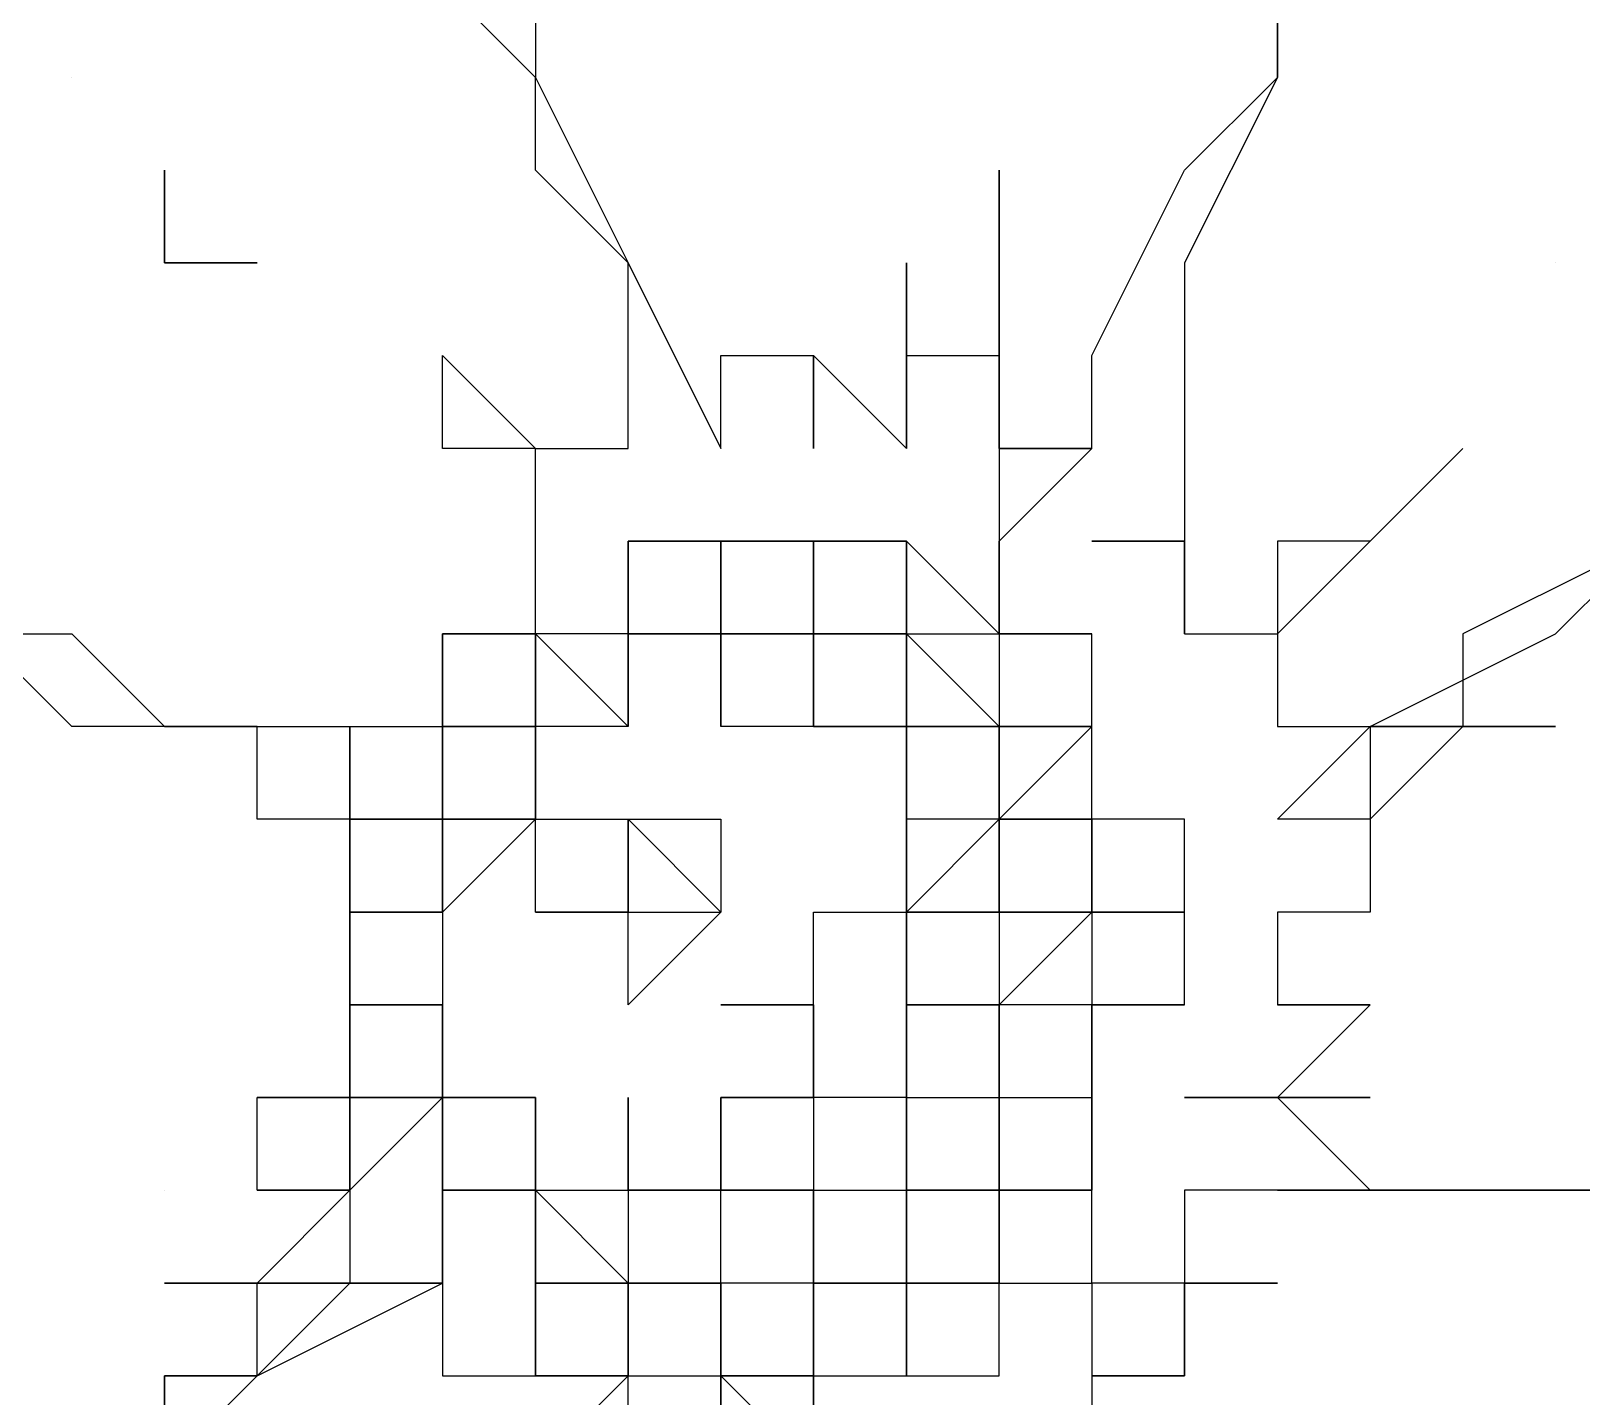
# Model space of a CAD drawing. Header units: millimetres. Extents: x 0 to 600, y 0 to 450.
# Drawn here: x 349.56 to 366.28, y 112.77 to 127.5 of the extents above; entities that cross this region are included whole.
import ezdxf

# ---------------------------------------------------------------- set-up
doc = ezdxf.new("R2010")
doc.units = ezdxf.units.MM
doc.layers.add('Engraving', color=1, linetype='Continuous')

msp = doc.modelspace()

# ---------------------------------------------------------------- linework, layer by layer
at = {"layer": 'Engraving'}
for p, q in [((363, 127), (363, 129)), ((363, 129), (363, 127)), ((355, 127), (354, 128)), ((355, 128), (355, 127)), ((350, 127), (350, 127)), ((350, 127), (350, 127)), ((350, 127), (350, 127)), ((350, 127), (350, 127)), ((350, 127), (350, 127)), ((350, 127), (350, 127)), ((355, 127), (356, 125)), ((355, 126), (355, 127)), ((355, 127), (355, 127)), ((355, 127), (355, 127)), ((355, 127), (355, 127)), ((355, 127), (355, 127)), ((355, 127), (355, 127)), ((355, 127), (355, 127)), ((355, 127), (355, 127)), ((362, 126), (363, 127)), ((363, 127), (362, 125)), ((351, 126), (351, 126)), ((351, 126), (351, 126)), ((351, 126), (351, 125)), ((351, 125), (351, 126)), ((351, 126), (351, 126)), ((356, 125), (355, 126)), ((360, 125), (360, 126)), ((360, 126), (360, 125)), ((361, 124), (362, 126)), ((352, 125), (351, 125)), ((351, 125), (351, 125)), ((351, 125), (352, 125)), ((351, 125), (351, 125)), ((352, 125), (352, 125)), ((352, 125), (352, 125)), ((352, 125), (352, 125)), ((352, 125), (352, 125)), ((356, 125), (357, 123)), ((356, 124), (356, 125)), ((359, 124), (359, 125)), ((359, 125), (359, 124)), ((360, 124), (360, 125)), ((360, 125), (360, 125)), ((360, 125), (360, 124)), ((362, 125), (362, 124)), ((366, 125), (366, 125)), ((366, 125), (366, 125)), ((366, 125), (366, 125)), ((366, 125), (366, 125)), ((366, 125), (366, 125)), ((366, 125), (366, 125)), ((366, 125), (366, 125)), ((354, 123), (354, 124)), ((354, 124), (354, 124)), ((354, 124), (355, 123)), ((356, 123), (356, 124)), ((356, 124), (356, 124)), ((356, 124), (356, 124)), ((356, 124), (356, 124)), ((357, 123), (357, 124)), ((357, 124), (357, 124)), ((357, 124), (357, 124)), ((357, 124), (357, 124)), ((357, 124), (357, 124)), ((357, 124), (357, 124)), ((357, 124), (357, 124)), ((357, 124), (358, 124)), ((358, 124), (358, 124)), ((358, 124), (358, 124)), ((358, 124), (358, 124)), ((358, 124), (358, 124)), ((358, 124), (358, 124)), ((358, 124), (358, 124)), ((358, 124), (358, 124)), ((358, 124), (358, 124)), ((358, 124), (358, 124)), ((358, 124), (358, 124)), ((358, 124), (358, 124)), ((358, 124), (358, 124)), ((358, 124), (358, 124)), ((358, 124), (358, 124)), ((358, 124), (358, 124)), ((358, 124), (358, 123)), ((358, 123), (358, 124)), ((358, 124), (358, 124)), ((358, 124), (358, 124)), ((358, 124), (359, 123)), ((359, 123), (359, 124)), ((359, 124), (359, 124)), ((359, 124), (359, 124)), ((359, 124), (359, 124)), ((359, 124), (359, 123)), ((359, 123), (359, 124)), ((359, 124), (359, 124)), ((359, 124), (359, 124)), ((359, 124), (360, 124)), ((360, 124), (360, 124)), ((360, 124), (360, 124)), ((360, 124), (360, 124)), ((360, 124), (360, 124)), ((360, 124), (360, 124)), ((360, 124), (360, 124)), ((360, 124), (360, 124)), ((360, 124), (360, 124)), ((360, 124), (360, 124)), ((360, 124), (360, 124)), ((360, 124), (360, 124)), ((360, 124), (360, 124)), ((360, 124), (360, 123)), ((360, 123), (360, 124)), ((360, 124), (360, 123)), ((360, 124), (360, 124)), ((360, 124), (360, 124)), ((360, 124), (360, 124)), ((360, 124), (360, 124)), ((360, 124), (360, 124)), ((360, 124), (360, 124)), ((360, 124), (360, 124)), ((361, 123), (361, 124)), ((362, 124), (362, 124)), ((362, 124), (362, 124)), ((362, 124), (362, 124)), ((362, 124), (362, 124)), ((362, 124), (362, 123)), ((355, 123), (354, 123)), ((355, 122), (355, 123)), ((355, 123), (355, 123)), ((355, 123), (355, 123)), ((355, 123), (355, 123)), ((355, 123), (355, 123)), ((355, 123), (355, 123)), ((355, 123), (356, 123)), ((355, 123), (355, 123)), ((355, 123), (355, 123)), ((355, 123), (355, 123)), ((356, 123), (356, 123)), ((356, 123), (356, 123)), ((356, 123), (356, 123)), ((356, 123), (356, 123)), ((356, 123), (356, 123)), ((356, 123), (356, 123)), ((357, 123), (357, 123)), ((357, 123), (357, 123)), ((358, 123), (358, 123)), ((359, 123), (359, 123)), ((359, 123), (359, 123)), ((359, 123), (359, 123)), ((360, 123), (360, 123)), ((360, 123), (360, 123)), ((360, 123), (360, 122)), ((360, 122), (361, 123)), ((360, 123), (360, 123)), ((360, 123), (360, 123)), ((360, 123), (360, 123)), ((360, 123), (360, 123)), ((360, 123), (360, 123)), ((360, 123), (360, 123)), ((360, 123), (361, 123)), ((361, 123), (360, 123)), ((360, 123), (360, 123)), ((360, 123), (360, 123)), ((361, 123), (361, 123)), ((361, 123), (361, 123)), ((362, 123), (362, 123)), ((362, 123), (362, 123)), ((362, 123), (362, 123)), ((362, 123), (362, 123)), ((362, 123), (362, 123)), ((362, 123), (362, 122)), ((364, 122), (365, 123)), ((365, 123), (364, 122)), ((355, 121), (355, 122)), ((355, 122), (355, 122)), ((355, 122), (355, 122)), ((355, 122), (355, 122)), ((355, 122), (355, 122)), ((355, 122), (355, 122)), ((355, 122), (355, 122)), ((355, 122), (355, 122)), ((355, 122), (355, 122)), ((355, 122), (355, 122)), ((355, 122), (355, 122)), ((357, 122), (356, 122)), ((356, 122), (356, 122)), ((356, 122), (356, 122)), ((356, 122), (357, 122)), ((356, 122), (356, 122)), ((356, 122), (356, 122)), ((356, 122), (356, 122)), ((356, 122), (356, 122)), ((356, 122), (356, 122)), ((356, 122), (356, 122)), ((356, 122), (356, 122)), ((356, 122), (356, 122)), ((356, 122), (356, 121)), ((356, 121), (356, 122)), ((356, 122), (356, 122)), ((356, 122), (356, 122)), ((356, 122), (356, 121)), ((356, 121), (356, 122)), ((356, 122), (356, 122)), ((357, 121), (357, 122)), ((357, 122), (357, 122)), ((357, 122), (357, 122)), ((357, 122), (358, 122)), ((358, 122), (357, 122)), ((357, 122), (357, 122)), ((357, 122), (357, 122)), ((357, 122), (357, 122)), ((357, 122), (357, 122)), ((357, 122), (357, 122)), ((357, 122), (357, 122)), ((357, 122), (357, 122)), ((357, 122), (357, 122)), ((357, 122), (357, 122)), ((357, 122), (357, 122)), ((357, 122), (357, 122)), ((357, 122), (357, 122)), ((357, 122), (357, 122)), ((357, 122), (357, 122)), ((357, 122), (357, 122)), ((357, 122), (357, 121)), ((357, 121), (357, 122)), ((357, 122), (357, 121)), ((358, 121), (358, 122)), ((358, 122), (358, 122)), ((358, 122), (358, 122)), ((358, 122), (358, 122)), ((358, 122), (358, 122)), ((358, 122), (358, 122)), ((358, 122), (358, 122)), ((358, 122), (358, 122)), ((358, 122), (358, 122)), ((358, 122), (358, 122)), ((358, 122), (358, 122)), ((358, 122), (358, 122)), ((358, 122), (358, 121)), ((359, 122), (358, 122)), ((358, 122), (358, 122)), ((358, 122), (358, 122)), ((358, 122), (358, 122)), ((358, 122), (358, 122)), ((358, 122), (358, 121)), ((359, 122), (358, 122)), ((358, 122), (358, 122)), ((358, 122), (359, 122)), ((358, 122), (358, 122)), ((358, 122), (358, 122)), ((360, 121), (359, 122)), ((359, 122), (359, 122)), ((359, 122), (359, 122)), ((359, 122), (359, 122)), ((359, 122), (359, 122)), ((359, 122), (359, 122)), ((359, 122), (359, 122)), ((359, 122), (359, 122)), ((359, 122), (359, 121)), ((359, 122), (359, 122)), ((359, 121), (359, 122)), ((359, 122), (359, 122)), ((359, 122), (359, 122)), ((359, 122), (359, 122)), ((359, 122), (359, 122)), ((359, 122), (359, 122)), ((360, 122), (360, 122)), ((360, 122), (360, 122)), ((360, 122), (360, 122)), ((360, 122), (360, 122)), ((360, 122), (360, 122)), ((360, 121), (360, 122)), ((360, 122), (360, 122)), ((360, 122), (360, 121)), ((360, 121), (360, 122)), ((360, 122), (360, 122)), ((360, 122), (360, 122)), ((360, 122), (360, 122)), ((360, 122), (360, 121)), ((362, 122), (361, 122)), ((361, 122), (362, 122)), ((362, 122), (362, 122)), ((362, 122), (362, 122)), ((362, 122), (362, 122)), ((362, 122), (362, 122)), ((362, 122), (362, 122)), ((362, 122), (362, 122)), ((362, 122), (362, 122)), ((362, 122), (362, 121)), ((362, 121), (362, 122)), ((362, 122), (362, 122)), ((362, 122), (362, 122)), ((362, 122), (362, 122)), ((362, 122), (362, 121)), ((363, 121), (364, 122)), ((364, 122), (363, 122)), ((363, 122), (363, 121)), ((367, 122), (365, 121)), ((366, 121), (367, 122)), ((350, 120), (349, 121)), ((349, 121), (350, 121)), ((350, 121), (351, 120)), ((355, 121), (354, 121)), ((354, 121), (354, 121)), ((354, 121), (354, 120)), ((354, 120), (354, 121)), ((354, 121), (354, 121)), ((354, 121), (354, 121)), ((354, 121), (354, 121)), ((354, 121), (354, 121)), ((354, 121), (354, 121)), ((354, 121), (354, 121)), ((354, 121), (354, 121)), ((354, 121), (354, 121)), ((354, 121), (355, 121)), ((356, 121), (355, 121)), ((355, 121), (355, 121)), ((355, 121), (355, 121)), ((355, 121), (355, 121)), ((355, 121), (355, 121)), ((355, 121), (355, 121)), ((355, 121), (355, 121)), ((355, 121), (355, 121)), ((355, 121), (355, 121)), ((355, 121), (355, 121)), ((355, 121), (356, 120)), ((355, 120), (355, 121)), ((355, 121), (355, 121)), ((355, 121), (355, 120)), ((355, 121), (355, 121)), ((355, 121), (355, 121)), ((355, 120), (355, 121)), ((355, 121), (355, 121)), ((355, 121), (355, 121)), ((355, 121), (355, 121)), ((355, 121), (355, 121)), ((355, 121), (355, 121)), ((355, 121), (355, 121)), ((355, 121), (355, 121)), ((355, 121), (355, 121)), ((355, 121), (355, 121)), ((355, 121), (355, 121)), ((355, 121), (355, 121)), ((357, 121), (356, 121)), ((356, 121), (356, 121)), ((356, 121), (356, 121)), ((356, 121), (356, 120)), ((357, 121), (356, 121)), ((356, 121), (356, 121)), ((356, 121), (357, 121)), ((356, 121), (356, 121)), ((356, 121), (356, 121)), ((356, 121), (356, 121)), ((356, 121), (356, 121)), ((356, 121), (356, 121)), ((356, 121), (356, 121)), ((356, 121), (356, 121)), ((356, 121), (356, 121)), ((356, 121), (356, 121)), ((356, 121), (356, 121)), ((356, 121), (356, 121)), ((356, 121), (356, 121)), ((356, 121), (356, 121)), ((356, 121), (356, 121)), ((356, 121), (356, 121)), ((356, 120), (356, 121)), ((356, 121), (356, 121)), ((356, 121), (356, 121)), ((356, 121), (356, 121)), ((356, 121), (356, 121)), ((356, 121), (356, 121)), ((356, 121), (356, 121)), ((356, 121), (356, 121)), ((356, 121), (356, 121)), ((357, 120), (357, 121)), ((357, 121), (357, 121)), ((357, 121), (357, 121)), ((357, 121), (357, 121)), ((357, 121), (357, 121)), ((357, 121), (357, 120)), ((357, 120), (357, 121)), ((358, 121), (357, 121)), ((357, 121), (357, 121)), ((357, 121), (358, 121)), ((358, 121), (357, 121)), ((357, 121), (357, 121)), ((357, 121), (357, 121)), ((357, 121), (357, 121)), ((357, 121), (357, 121)), ((357, 121), (357, 121)), ((357, 121), (357, 121)), ((357, 121), (358, 121)), ((357, 121), (357, 121)), ((357, 121), (357, 121)), ((357, 121), (357, 121)), ((357, 121), (357, 121)), ((357, 121), (357, 121)), ((357, 121), (357, 121)), ((357, 121), (357, 121)), ((357, 121), (357, 121)), ((357, 121), (357, 121)), ((357, 121), (357, 121)), ((359, 121), (358, 121)), ((358, 121), (358, 121)), ((358, 121), (358, 121)), ((358, 121), (358, 121)), ((358, 121), (358, 121)), ((358, 121), (358, 121)), ((358, 121), (358, 121)), ((358, 121), (358, 121)), ((358, 121), (358, 121)), ((358, 121), (358, 121)), ((358, 121), (358, 120)), ((358, 121), (358, 121)), ((358, 121), (358, 121)), ((358, 121), (358, 120)), ((358, 120), (358, 121)), ((358, 121), (358, 121)), ((358, 121), (358, 121)), ((358, 121), (358, 121)), ((358, 121), (358, 121)), ((358, 121), (358, 121)), ((358, 121), (358, 121)), ((358, 121), (358, 121)), ((358, 121), (358, 121)), ((358, 121), (358, 121)), ((358, 121), (358, 121)), ((358, 121), (358, 121)), ((358, 121), (358, 121)), ((358, 121), (358, 121)), ((358, 121), (358, 121)), ((358, 121), (358, 121)), ((358, 121), (358, 121)), ((358, 121), (358, 121)), ((358, 121), (359, 121)), ((358, 121), (358, 121)), ((358, 121), (358, 121)), ((358, 121), (358, 121)), ((359, 121), (359, 121)), ((359, 121), (359, 121)), ((359, 121), (359, 121)), ((359, 121), (359, 121)), ((359, 121), (359, 121)), ((359, 121), (359, 121)), ((359, 121), (359, 121)), ((359, 121), (359, 120)), ((360, 120), (359, 121)), ((359, 121), (359, 121)), ((359, 121), (359, 121)), ((359, 121), (359, 121)), ((359, 121), (359, 121)), ((359, 121), (359, 121)), ((359, 121), (359, 121)), ((359, 121), (359, 121)), ((359, 121), (359, 121)), ((359, 121), (359, 121)), ((359, 121), (359, 121)), ((359, 121), (359, 121)), ((359, 121), (359, 121)), ((359, 121), (360, 121)), ((359, 120), (359, 121)), ((359, 121), (359, 121)), ((359, 121), (359, 121)), ((361, 121), (360, 121)), ((360, 121), (360, 121)), ((360, 121), (360, 121)), ((360, 121), (360, 121)), ((360, 121), (360, 121)), ((360, 121), (360, 121)), ((360, 121), (360, 121)), ((360, 121), (360, 120)), ((361, 121), (360, 121)), ((360, 121), (360, 121)), ((360, 121), (360, 121)), ((360, 121), (360, 121)), ((360, 121), (360, 121)), ((360, 121), (360, 121)), ((360, 121), (360, 121)), ((360, 121), (360, 121)), ((360, 121), (360, 121)), ((360, 121), (360, 121)), ((360, 121), (360, 121)), ((360, 121), (360, 121)), ((360, 121), (360, 121)), ((360, 121), (360, 121)), ((360, 121), (361, 121)), ((360, 121), (360, 121)), ((360, 121), (360, 121)), ((361, 121), (361, 121)), ((361, 121), (361, 121)), ((361, 121), (361, 121)), ((361, 120), (361, 121)), ((361, 121), (361, 121)), ((361, 121), (361, 121)), ((361, 121), (361, 121)), ((361, 121), (361, 121)), ((361, 121), (361, 121)), ((361, 121), (361, 121)), ((361, 121), (361, 121)), ((361, 121), (361, 121)), ((362, 121), (362, 121)), ((362, 121), (362, 121)), ((362, 121), (362, 121)), ((362, 121), (362, 121)), ((362, 121), (363, 121)), ((363, 121), (363, 121)), ((363, 121), (363, 121)), ((363, 121), (363, 121)), ((363, 121), (363, 120)), ((364, 120), (366, 121)), ((365, 121), (365, 120)), ((352, 120), (350, 120)), ((351, 120), (352, 120)), ((352, 119), (352, 120)), ((352, 120), (353, 120)), ((353, 120), (353, 119)), ((353, 119), (353, 120)), ((353, 120), (353, 120)), ((353, 120), (353, 120)), ((353, 120), (354, 120)), ((355, 120), (354, 120)), ((354, 120), (354, 120)), ((354, 120), (354, 119)), ((354, 119), (354, 120)), ((354, 120), (354, 120)), ((354, 120), (354, 120)), ((354, 120), (354, 120)), ((354, 120), (354, 119)), ((355, 120), (354, 120)), ((354, 120), (354, 120)), ((354, 120), (354, 120)), ((354, 120), (354, 120)), ((354, 120), (354, 120)), ((354, 120), (354, 120)), ((354, 120), (354, 120)), ((354, 120), (355, 120)), ((354, 120), (354, 120)), ((354, 120), (354, 120)), ((354, 120), (354, 120)), ((354, 120), (354, 120)), ((354, 120), (354, 120)), ((354, 120), (354, 120)), ((354, 120), (354, 120)), ((354, 120), (355, 120)), ((356, 120), (355, 120)), ((355, 120), (355, 120)), ((355, 120), (355, 120)), ((355, 120), (355, 119)), ((355, 119), (355, 120)), ((355, 120), (355, 120)), ((355, 120), (355, 120)), ((355, 120), (355, 120)), ((355, 120), (355, 120)), ((355, 120), (355, 120)), ((355, 120), (355, 120)), ((355, 120), (355, 120)), ((355, 120), (355, 120)), ((355, 120), (355, 120)), ((355, 120), (355, 120)), ((355, 120), (355, 120)), ((355, 120), (355, 120)), ((355, 120), (355, 120)), ((355, 120), (355, 120)), ((355, 120), (355, 120)), ((356, 120), (356, 120)), ((356, 120), (356, 120)), ((356, 120), (356, 120)), ((356, 120), (356, 120)), ((356, 120), (356, 120)), ((356, 120), (356, 120)), ((356, 120), (356, 120)), ((356, 120), (356, 120)), ((358, 120), (357, 120)), ((357, 120), (357, 120)), ((359, 120), (358, 120)), ((358, 120), (358, 120)), ((358, 120), (358, 120)), ((358, 120), (358, 120)), ((358, 120), (358, 120)), ((358, 120), (358, 120)), ((358, 120), (358, 120)), ((358, 120), (358, 120)), ((358, 120), (358, 120)), ((358, 120), (359, 120)), ((358, 120), (358, 120)), ((358, 120), (358, 120)), ((358, 120), (358, 120)), ((358, 120), (358, 120)), ((360, 120), (359, 120)), ((359, 120), (359, 120)), ((359, 120), (359, 120)), ((359, 120), (359, 120)), ((359, 120), (359, 120)), ((359, 120), (359, 120)), ((359, 120), (360, 120)), ((359, 119), (359, 120)), ((359, 120), (359, 120)), ((359, 120), (359, 120)), ((359, 120), (359, 119)), ((359, 119), (359, 120)), ((359, 120), (359, 120)), ((359, 120), (359, 120)), ((359, 120), (359, 120)), ((359, 120), (359, 120)), ((359, 120), (359, 120)), ((359, 120), (359, 120)), ((359, 120), (359, 120)), ((359, 120), (359, 120)), ((359, 120), (359, 120)), ((359, 120), (359, 120)), ((359, 120), (359, 120)), ((359, 120), (359, 120)), ((359, 120), (359, 120)), ((359, 120), (359, 120)), ((359, 120), (359, 120)), ((359, 120), (359, 120)), ((359, 120), (360, 120)), ((359, 120), (359, 120)), ((359, 120), (359, 120)), ((360, 119), (360, 120)), ((360, 120), (360, 120)), ((360, 120), (360, 120)), ((360, 120), (360, 120)), ((360, 120), (360, 120)), ((360, 120), (360, 120)), ((360, 120), (360, 120)), ((360, 120), (360, 119)), ((361, 120), (360, 120)), ((360, 120), (360, 120)), ((360, 120), (360, 120)), ((360, 120), (360, 120)), ((360, 120), (360, 120)), ((360, 120), (360, 120)), ((360, 120), (360, 120)), ((360, 120), (361, 120)), ((361, 120), (360, 119)), ((360, 120), (360, 120)), ((360, 120), (360, 120)), ((360, 120), (360, 120)), ((360, 120), (360, 120)), ((360, 120), (360, 120)), ((360, 120), (360, 120)), ((360, 120), (361, 120)), ((360, 120), (360, 120)), ((361, 120), (361, 120)), ((361, 120), (361, 120)), ((361, 120), (361, 120)), ((361, 120), (361, 120)), ((361, 120), (361, 120)), ((361, 120), (361, 120)), ((361, 120), (361, 120)), ((361, 120), (361, 120)), ((361, 120), (361, 120)), ((361, 120), (361, 120)), ((361, 120), (361, 120)), ((361, 120), (361, 120)), ((361, 120), (361, 120)), ((361, 120), (361, 120)), ((361, 120), (361, 120)), ((361, 120), (361, 120)), ((361, 120), (361, 120)), ((361, 120), (361, 120)), ((361, 119), (361, 120)), ((361, 120), (361, 120)), ((361, 120), (361, 120)), ((361, 120), (361, 120)), ((361, 120), (361, 120)), ((363, 120), (363, 120)), ((363, 120), (363, 120)), ((363, 120), (363, 120)), ((363, 120), (363, 120)), ((363, 120), (363, 120)), ((363, 120), (363, 120)), ((363, 120), (364, 120)), ((363, 119), (364, 120)), ((363, 120), (363, 120)), ((363, 120), (363, 120)), ((363, 120), (363, 120)), ((363, 120), (363, 120)), ((363, 120), (363, 120)), ((363, 120), (363, 120)), ((363, 120), (363, 120)), ((365, 120), (364, 120)), ((364, 120), (364, 120)), ((364, 120), (364, 119)), ((364, 120), (365, 120)), ((365, 120), (364, 119)), ((365, 120), (365, 120)), ((365, 120), (365, 120)), ((365, 120), (365, 120)), ((365, 120), (365, 120)), ((365, 120), (365, 120)), ((365, 120), (365, 120)), ((365, 120), (366, 120)), ((366, 120), (365, 120)), ((365, 120), (365, 120)), ((366, 120), (366, 120)), ((353, 119), (352, 119)), ((353, 118), (353, 119)), ((353, 119), (353, 119)), ((353, 119), (353, 119)), ((353, 119), (353, 119)), ((353, 119), (353, 119)), ((354, 119), (353, 119)), ((353, 119), (353, 119)), ((353, 119), (353, 119)), ((353, 119), (354, 119)), ((353, 119), (353, 119)), ((353, 119), (353, 119)), ((353, 119), (353, 118)), ((353, 118), (353, 119)), ((353, 119), (353, 119)), ((353, 119), (353, 119)), ((353, 119), (353, 119)), ((353, 119), (353, 119)), ((353, 119), (353, 119)), ((353, 119), (353, 119)), ((355, 119), (354, 118)), ((354, 119), (354, 119)), ((354, 119), (354, 119)), ((354, 119), (355, 119)), ((355, 119), (354, 119)), ((354, 119), (354, 119)), ((354, 119), (355, 119)), ((354, 119), (354, 119)), ((354, 119), (354, 119)), ((354, 119), (354, 119)), ((354, 119), (354, 119)), ((354, 119), (354, 119)), ((354, 119), (354, 119)), ((354, 119), (354, 119)), ((354, 119), (354, 119)), ((354, 119), (354, 119)), ((354, 119), (354, 119)), ((354, 119), (354, 119)), ((354, 119), (354, 119)), ((354, 119), (354, 119)), ((354, 119), (354, 119)), ((354, 119), (354, 118)), ((354, 118), (354, 119)), ((354, 119), (354, 119)), ((355, 119), (355, 119)), ((355, 119), (355, 119)), ((355, 119), (355, 119)), ((355, 119), (355, 119)), ((355, 119), (355, 119)), ((355, 118), (355, 119)), ((355, 119), (356, 119)), ((355, 119), (355, 119)), ((355, 119), (355, 119)), ((355, 119), (355, 119)), ((356, 119), (356, 118)), ((356, 118), (356, 119)), ((356, 119), (356, 119)), ((356, 119), (356, 119)), ((356, 119), (356, 119)), ((356, 119), (356, 119)), ((356, 119), (356, 119)), ((356, 119), (356, 119)), ((356, 119), (356, 119)), ((356, 119), (356, 119)), ((356, 119), (356, 119)), ((356, 119), (356, 119)), ((356, 119), (356, 119)), ((356, 119), (356, 119)), ((356, 119), (356, 119)), ((356, 119), (357, 119)), ((356, 119), (356, 119)), ((356, 119), (356, 119)), ((356, 119), (356, 118)), ((357, 118), (356, 119)), ((356, 119), (356, 119)), ((357, 119), (357, 119)), ((357, 119), (357, 119)), ((357, 119), (357, 119)), ((357, 119), (357, 119)), ((357, 119), (357, 119)), ((357, 119), (357, 119)), ((357, 119), (357, 119)), ((357, 119), (357, 118)), ((359, 118), (360, 119)), ((360, 119), (359, 119)), ((359, 119), (359, 119)), ((359, 119), (359, 119)), ((359, 119), (359, 119)), ((359, 119), (359, 119)), ((359, 119), (359, 119)), ((359, 119), (359, 119)), ((359, 119), (359, 119)), ((359, 119), (359, 119)), ((359, 119), (359, 119)), ((359, 119), (359, 119)), ((359, 119), (359, 119)), ((359, 119), (359, 119)), ((359, 119), (359, 119)), ((359, 119), (359, 119)), ((359, 119), (359, 119)), ((359, 119), (359, 119)), ((359, 119), (359, 119)), ((359, 119), (359, 119)), ((359, 119), (359, 118)), ((359, 118), (359, 119)), ((359, 119), (359, 119)), ((361, 119), (360, 119)), ((360, 119), (360, 119)), ((360, 119), (360, 119)), ((360, 119), (360, 118)), ((360, 118), (360, 119)), ((360, 119), (360, 119)), ((360, 119), (360, 119)), ((360, 119), (360, 119)), ((360, 119), (360, 119)), ((360, 119), (360, 119)), ((360, 119), (360, 119)), ((360, 119), (360, 119)), ((360, 119), (360, 119)), ((360, 119), (360, 119)), ((360, 119), (360, 119)), ((360, 119), (360, 119)), ((360, 119), (360, 118)), ((360, 119), (360, 119)), ((360, 119), (360, 119)), ((360, 119), (361, 119)), ((360, 119), (360, 119)), ((362, 119), (361, 119)), ((361, 118), (361, 119)), ((361, 119), (361, 119)), ((361, 119), (361, 119)), ((361, 119), (361, 118)), ((361, 118), (361, 119)), ((361, 119), (361, 119)), ((361, 119), (361, 119)), ((361, 119), (361, 119)), ((361, 119), (361, 119)), ((361, 119), (361, 119)), ((361, 119), (361, 119)), ((361, 119), (361, 118)), ((361, 119), (361, 119)), ((361, 119), (361, 119)), ((361, 119), (361, 119)), ((361, 119), (361, 119)), ((361, 119), (361, 119)), ((362, 119), (362, 119)), ((362, 119), (362, 119)), ((362, 119), (362, 119)), ((362, 119), (362, 119)), ((362, 119), (362, 119)), ((362, 119), (362, 119)), ((362, 119), (362, 119)), ((362, 119), (362, 119)), ((362, 119), (362, 119)), ((362, 118), (362, 119)), ((362, 119), (362, 119)), ((364, 119), (363, 119)), ((363, 119), (363, 119)), ((364, 119), (364, 119)), ((364, 119), (364, 119)), ((364, 119), (364, 119)), ((364, 119), (364, 119)), ((364, 119), (364, 119)), ((364, 119), (364, 119)), ((364, 119), (364, 119)), ((364, 119), (364, 119)), ((364, 119), (364, 119)), ((364, 119), (364, 119)), ((364, 119), (364, 119)), ((364, 119), (364, 118)), ((353, 117), (353, 118)), ((353, 118), (353, 118)), ((353, 118), (353, 118)), ((353, 118), (354, 118)), ((354, 118), (353, 118)), ((353, 118), (353, 118)), ((353, 118), (353, 118)), ((353, 118), (353, 118)), ((353, 118), (353, 118)), ((353, 118), (353, 118)), ((353, 118), (353, 117)), ((353, 117), (353, 118)), ((353, 118), (353, 118)), ((353, 118), (353, 118)), ((353, 118), (353, 118)), ((353, 118), (353, 118)), ((353, 118), (353, 118)), ((353, 118), (353, 118)), ((353, 118), (353, 118)), ((353, 118), (353, 118)), ((353, 118), (353, 118)), ((353, 118), (353, 118)), ((353, 118), (353, 118)), ((353, 118), (353, 118)), ((354, 118), (353, 118)), ((353, 118), (353, 118)), ((353, 118), (353, 118)), ((353, 118), (354, 118)), ((353, 118), (353, 118)), ((354, 118), (354, 118)), ((354, 118), (354, 118)), ((354, 118), (354, 118)), ((354, 118), (354, 118)), ((354, 118), (354, 118)), ((354, 118), (354, 118)), ((354, 118), (354, 118)), ((354, 118), (354, 118)), ((354, 118), (354, 118)), ((354, 118), (354, 117)), ((354, 118), (354, 118)), ((354, 118), (354, 118)), ((354, 118), (354, 118)), ((354, 118), (354, 118)), ((354, 118), (354, 118)), ((354, 118), (354, 118)), ((354, 118), (354, 118)), ((354, 118), (354, 118)), ((354, 118), (354, 118)), ((354, 118), (354, 118)), ((354, 118), (354, 118)), ((354, 118), (354, 118)), ((354, 118), (354, 118)), ((354, 118), (354, 118)), ((354, 118), (354, 118)), ((356, 118), (355, 118)), ((355, 118), (355, 118)), ((355, 118), (355, 118)), ((355, 118), (356, 118)), ((356, 118), (355, 118)), ((355, 118), (355, 118)), ((357, 118), (356, 117)), ((356, 117), (356, 118)), ((356, 118), (356, 118)), ((356, 118), (356, 118)), ((356, 118), (356, 118)), ((356, 118), (356, 118)), ((356, 118), (356, 118)), ((356, 118), (356, 118)), ((356, 118), (356, 118)), ((356, 118), (356, 118)), ((356, 118), (356, 118)), ((356, 118), (356, 118)), ((356, 118), (356, 118)), ((356, 118), (356, 118)), ((356, 118), (356, 118)), ((356, 118), (356, 118)), ((356, 118), (356, 118)), ((356, 118), (357, 118)), ((357, 118), (357, 118)), ((357, 118), (357, 118)), ((357, 118), (357, 118)), ((357, 118), (357, 118)), ((357, 118), (357, 118)), ((357, 118), (357, 118)), ((357, 118), (357, 118)), ((357, 118), (357, 118)), ((357, 118), (357, 118)), ((357, 118), (357, 118)), ((358, 117), (358, 118)), ((358, 118), (358, 118)), ((358, 118), (358, 118)), ((358, 118), (358, 118)), ((358, 118), (358, 118)), ((358, 118), (359, 118)), ((359, 117), (359, 118)), ((359, 118), (359, 118)), ((359, 118), (359, 117)), ((359, 118), (359, 118)), ((359, 118), (359, 118)), ((359, 118), (359, 118)), ((359, 118), (359, 118)), ((359, 118), (359, 118)), ((359, 118), (359, 118)), ((359, 118), (359, 118)), ((359, 118), (359, 118)), ((359, 118), (359, 117)), ((359, 117), (359, 118)), ((359, 118), (359, 118)), ((359, 118), (359, 118)), ((359, 118), (360, 118)), ((360, 118), (359, 118)), ((359, 118), (359, 118)), ((359, 118), (359, 118)), ((359, 118), (359, 118)), ((359, 118), (359, 118)), ((359, 118), (359, 118)), ((359, 118), (359, 118)), ((359, 118), (359, 118)), ((359, 118), (359, 118)), ((359, 118), (359, 118)), ((359, 118), (359, 118)), ((360, 118), (360, 118)), ((360, 118), (360, 118)), ((360, 118), (360, 118)), ((360, 118), (360, 118)), ((360, 118), (360, 118)), ((360, 118), (360, 118)), ((360, 118), (360, 118)), ((360, 118), (360, 118)), ((360, 118), (360, 118)), ((360, 118), (360, 117)), ((360, 117), (361, 118)), ((361, 118), (360, 118)), ((360, 118), (360, 118)), ((360, 118), (360, 118)), ((360, 118), (360, 118)), ((360, 118), (360, 118)), ((360, 118), (361, 118)), ((361, 118), (360, 118)), ((360, 118), (361, 118)), ((360, 118), (360, 118)), ((360, 118), (360, 118)), ((360, 118), (360, 118)), ((360, 118), (360, 118)), ((362, 118), (361, 118)), ((361, 118), (361, 118)), ((361, 118), (361, 118)), ((361, 118), (361, 118)), ((361, 118), (361, 117)), ((361, 118), (361, 118)), ((361, 118), (361, 118)), ((361, 118), (361, 118)), ((361, 118), (361, 118)), ((361, 118), (361, 118)), ((361, 118), (362, 118)), ((361, 118), (361, 118)), ((361, 118), (361, 118)), ((361, 118), (361, 118)), ((361, 118), (361, 118)), ((361, 118), (361, 118)), ((361, 118), (361, 118)), ((361, 118), (361, 118)), ((361, 118), (361, 118)), ((361, 118), (361, 118)), ((361, 118), (361, 118)), ((362, 117), (362, 118)), ((362, 118), (362, 118)), ((362, 118), (362, 118)), ((362, 118), (362, 118)), ((362, 118), (362, 118)), ((362, 118), (362, 118)), ((362, 118), (362, 118)), ((364, 118), (363, 118)), ((363, 118), (363, 117)), ((364, 118), (364, 118)), ((364, 118), (364, 118)), ((364, 118), (364, 118)), ((364, 118), (364, 118)), ((364, 118), (364, 118)), ((364, 118), (364, 118)), ((364, 118), (364, 118)), ((364, 118), (364, 118)), ((354, 117), (353, 117)), ((353, 116), (353, 117)), ((353, 117), (353, 117)), ((353, 117), (353, 116)), ((353, 116), (353, 117)), ((353, 117), (353, 117)), ((353, 117), (353, 117)), ((353, 117), (353, 116)), ((353, 116), (353, 117)), ((353, 117), (353, 117)), ((353, 117), (353, 117)), ((353, 117), (353, 117)), ((353, 117), (353, 117)), ((353, 117), (353, 117)), ((353, 117), (353, 117)), ((353, 117), (353, 117)), ((353, 117), (353, 117)), ((353, 117), (353, 117)), ((353, 117), (353, 117)), ((353, 117), (353, 117)), ((353, 117), (354, 117)), ((354, 117), (354, 117)), ((354, 117), (354, 117)), ((354, 117), (354, 117)), ((354, 117), (354, 117)), ((354, 117), (354, 117)), ((354, 117), (354, 117)), ((354, 117), (354, 117)), ((354, 117), (354, 117)), ((354, 117), (354, 117)), ((354, 117), (354, 117)), ((354, 117), (354, 117)), ((354, 117), (354, 117)), ((354, 117), (354, 117)), ((354, 117), (354, 117)), ((354, 117), (354, 117)), ((354, 117), (354, 117)), ((354, 117), (354, 117)), ((354, 117), (354, 116)), ((354, 117), (354, 117)), ((354, 117), (354, 117)), ((354, 117), (354, 116)), ((354, 116), (354, 117)), ((354, 117), (354, 117)), ((356, 117), (356, 117)), ((356, 117), (356, 117)), ((356, 117), (356, 117)), ((356, 117), (356, 117)), ((356, 117), (356, 117)), ((356, 117), (356, 117)), ((356, 117), (356, 117)), ((356, 117), (356, 117)), ((356, 117), (356, 117)), ((358, 117), (357, 117)), ((357, 117), (358, 117)), ((358, 116), (358, 117)), ((358, 117), (358, 117)), ((358, 117), (358, 117)), ((358, 117), (358, 117)), ((358, 117), (358, 117)), ((358, 117), (358, 117)), ((358, 117), (358, 117)), ((358, 117), (358, 117)), ((358, 117), (358, 117)), ((358, 117), (358, 117)), ((358, 117), (358, 117)), ((358, 117), (358, 117)), ((358, 117), (358, 117)), ((358, 117), (358, 117)), ((358, 117), (358, 116)), ((358, 116), (358, 117)), ((358, 117), (358, 117)), ((360, 117), (359, 117)), ((359, 117), (359, 117)), ((359, 117), (359, 117)), ((359, 117), (359, 117)), ((359, 117), (359, 117)), ((359, 117), (359, 116)), ((360, 117), (359, 117)), ((359, 117), (359, 117)), ((359, 117), (359, 117)), ((359, 117), (359, 117)), ((359, 117), (359, 117)), ((359, 117), (359, 117)), ((359, 117), (359, 117)), ((359, 117), (359, 117)), ((359, 117), (360, 117)), ((359, 117), (359, 117)), ((359, 117), (359, 117)), ((359, 117), (359, 117)), ((359, 117), (359, 117)), ((359, 117), (359, 117)), ((359, 117), (359, 117)), ((359, 117), (359, 117)), ((359, 117), (359, 117)), ((359, 117), (359, 117)), ((359, 117), (359, 116)), ((359, 116), (359, 117)), ((359, 117), (359, 117)), ((359, 117), (359, 117)), ((359, 117), (359, 117)), ((361, 117), (360, 117)), ((360, 117), (360, 117)), ((360, 117), (360, 117)), ((360, 117), (360, 117)), ((360, 117), (360, 117)), ((360, 117), (360, 116)), ((360, 116), (360, 117)), ((360, 117), (360, 117)), ((360, 117), (360, 117)), ((360, 117), (360, 117)), ((360, 117), (360, 117)), ((360, 117), (360, 117)), ((360, 117), (360, 117)), ((360, 117), (360, 117)), ((360, 117), (360, 117)), ((360, 117), (360, 117)), ((360, 117), (360, 117)), ((360, 117), (360, 117)), ((360, 117), (360, 117)), ((360, 117), (360, 117)), ((360, 117), (360, 117)), ((360, 117), (360, 117)), ((360, 117), (360, 117)), ((360, 117), (360, 117)), ((360, 117), (360, 117)), ((360, 117), (360, 117)), ((360, 117), (360, 117)), ((360, 117), (360, 117)), ((360, 117), (360, 117)), ((360, 117), (360, 117)), ((360, 117), (360, 117)), ((360, 117), (360, 117)), ((361, 116), (361, 117)), ((361, 117), (361, 117)), ((361, 117), (361, 117)), ((361, 117), (361, 117)), ((361, 117), (361, 117)), ((361, 117), (361, 117)), ((361, 117), (361, 117)), ((361, 117), (361, 117)), ((361, 117), (361, 117)), ((361, 117), (361, 117)), ((361, 117), (361, 117)), ((361, 117), (361, 117)), ((361, 117), (361, 117)), ((361, 117), (362, 117)), ((362, 117), (361, 117)), ((361, 117), (361, 117)), ((361, 117), (361, 117)), ((361, 117), (362, 117)), ((361, 117), (361, 117)), ((361, 117), (361, 117)), ((361, 117), (361, 117)), ((361, 117), (361, 117)), ((361, 117), (361, 117)), ((361, 117), (361, 117)), ((361, 117), (361, 117)), ((361, 117), (361, 117)), ((361, 117), (361, 116)), ((361, 116), (361, 117)), ((361, 117), (361, 117)), ((361, 117), (361, 117)), ((361, 117), (361, 117)), ((362, 117), (362, 117)), ((362, 117), (362, 117)), ((362, 117), (362, 117)), ((362, 117), (362, 117)), ((362, 117), (362, 117)), ((363, 117), (363, 117)), ((363, 117), (364, 117)), ((364, 117), (363, 117)), ((363, 117), (363, 117)), ((363, 117), (363, 117)), ((363, 117), (364, 117)), ((364, 117), (363, 116)), ((364, 117), (364, 117)), ((364, 117), (364, 117)), ((364, 117), (364, 117)), ((364, 117), (364, 117)), ((352, 115), (352, 116)), ((352, 116), (353, 116)), ((353, 116), (352, 116)), ((352, 116), (352, 116)), ((352, 116), (352, 116)), ((352, 116), (352, 116)), ((352, 116), (352, 116)), ((352, 116), (352, 116)), ((352, 116), (352, 116)), ((352, 116), (352, 116)), ((352, 116), (352, 116)), ((352, 116), (353, 116)), ((353, 116), (353, 116)), ((353, 116), (353, 116)), ((353, 116), (353, 116)), ((353, 116), (353, 116)), ((353, 116), (353, 116)), ((353, 116), (353, 116)), ((353, 116), (353, 116)), ((353, 116), (353, 116)), ((353, 116), (353, 116)), ((353, 116), (353, 116)), ((353, 116), (353, 116)), ((353, 116), (353, 116)), ((353, 116), (353, 115)), ((353, 115), (353, 116)), ((353, 116), (353, 116)), ((353, 116), (353, 116)), ((353, 116), (353, 116)), ((353, 116), (353, 116)), ((353, 116), (353, 116)), ((353, 116), (354, 116)), ((354, 116), (353, 116)), ((354, 116), (353, 115)), ((354, 116), (354, 116)), ((354, 116), (354, 116)), ((354, 116), (354, 116)), ((354, 116), (355, 116)), ((354, 116), (354, 116)), ((354, 116), (354, 116)), ((354, 116), (354, 116)), ((354, 116), (354, 116)), ((354, 116), (354, 116)), ((354, 116), (354, 116)), ((354, 116), (354, 116)), ((354, 116), (354, 116)), ((355, 116), (354, 116)), ((354, 116), (354, 116)), ((354, 116), (354, 116)), ((354, 116), (354, 116)), ((354, 116), (354, 116)), ((354, 116), (354, 116)), ((354, 116), (354, 115)), ((354, 115), (354, 116)), ((354, 116), (354, 116)), ((354, 116), (354, 116)), ((354, 116), (354, 116)), ((355, 116), (355, 116)), ((355, 116), (355, 116)), ((355, 116), (355, 116)), ((355, 116), (355, 116)), ((355, 116), (355, 116)), ((355, 116), (355, 115)), ((355, 115), (355, 116)), ((355, 116), (355, 116)), ((356, 115), (356, 116)), ((356, 116), (356, 115)), ((357, 115), (357, 116)), ((357, 116), (357, 115)), ((358, 116), (357, 116)), ((357, 116), (357, 116)), ((357, 116), (357, 116)), ((357, 116), (357, 116)), ((357, 116), (357, 116)), ((357, 116), (357, 116)), ((357, 116), (357, 116)), ((357, 116), (358, 116)), ((357, 115), (357, 116)), ((357, 116), (357, 116)), ((357, 116), (357, 116)), ((357, 116), (357, 116)), ((357, 116), (357, 116)), ((357, 116), (357, 116)), ((357, 116), (357, 116)), ((357, 116), (357, 116)), ((357, 116), (357, 116)), ((357, 116), (357, 116)), ((357, 116), (358, 116)), ((359, 116), (358, 116)), ((358, 116), (358, 116)), ((358, 116), (358, 116)), ((358, 116), (358, 116)), ((358, 116), (358, 115)), ((358, 116), (358, 116)), ((358, 116), (358, 116)), ((358, 116), (358, 116)), ((358, 116), (358, 116)), ((358, 116), (358, 116)), ((358, 116), (358, 116)), ((358, 116), (358, 116)), ((358, 116), (358, 116)), ((358, 116), (358, 116)), ((358, 116), (358, 116)), ((358, 116), (358, 116)), ((358, 116), (358, 116)), ((358, 116), (358, 116)), ((358, 116), (358, 116)), ((358, 116), (358, 116)), ((358, 116), (358, 116)), ((358, 116), (358, 116)), ((359, 115), (359, 116)), ((359, 116), (359, 116)), ((359, 116), (359, 116)), ((359, 116), (359, 116)), ((359, 116), (359, 116)), ((359, 116), (359, 116)), ((359, 116), (360, 116)), ((359, 116), (359, 116)), ((359, 116), (359, 116)), ((359, 116), (359, 116)), ((359, 116), (359, 116)), ((359, 116), (359, 116)), ((359, 116), (359, 116)), ((359, 116), (359, 116)), ((359, 116), (359, 116)), ((359, 115), (359, 116)), ((359, 116), (359, 116)), ((359, 116), (359, 116)), ((359, 116), (359, 115)), ((359, 116), (359, 116)), ((359, 116), (359, 116)), ((359, 116), (359, 116)), ((359, 116), (359, 116)), ((360, 115), (360, 116)), ((360, 116), (361, 116)), ((360, 116), (360, 116)), ((360, 116), (360, 116)), ((360, 116), (360, 116)), ((360, 116), (360, 116)), ((360, 116), (360, 116)), ((360, 116), (360, 116)), ((360, 116), (360, 116)), ((360, 116), (360, 116)), ((360, 116), (360, 116)), ((360, 116), (360, 115)), ((360, 116), (360, 116)), ((360, 116), (360, 116)), ((360, 116), (360, 116)), ((360, 116), (360, 116)), ((361, 116), (361, 116)), ((361, 115), (361, 116)), ((361, 116), (361, 116)), ((361, 116), (361, 116)), ((361, 116), (361, 116)), ((361, 116), (361, 116)), ((361, 116), (361, 116)), ((361, 116), (361, 115)), ((361, 116), (361, 116)), ((361, 116), (361, 116)), ((361, 116), (361, 116)), ((361, 116), (361, 116)), ((361, 116), (361, 116)), ((361, 116), (361, 116)), ((361, 116), (361, 116)), ((361, 116), (361, 116)), ((361, 116), (361, 116)), ((361, 116), (361, 116)), ((361, 116), (361, 116)), ((361, 116), (361, 116)), ((361, 116), (361, 116)), ((363, 116), (362, 116)), ((362, 116), (363, 116)), ((363, 116), (363, 116)), ((363, 116), (364, 116)), ((364, 116), (363, 116)), ((363, 116), (364, 115)), ((364, 116), (364, 116)), ((351, 115), (351, 115)), ((351, 115), (351, 115)), ((351, 115), (351, 115)), ((351, 115), (351, 115)), ((351, 115), (351, 115)), ((351, 115), (351, 115)), ((351, 115), (351, 115)), ((352, 114), (353, 115)), ((353, 115), (352, 115)), ((352, 115), (352, 115)), ((352, 115), (352, 115)), ((352, 115), (352, 115)), ((352, 115), (352, 115)), ((352, 115), (352, 115)), ((352, 115), (352, 115)), ((352, 115), (352, 115)), ((352, 115), (353, 115)), ((353, 115), (352, 115)), ((352, 115), (352, 115)), ((352, 115), (352, 115)), ((353, 115), (353, 115)), ((353, 115), (353, 115)), ((353, 115), (353, 115)), ((353, 115), (353, 115)), ((353, 115), (353, 115)), ((353, 115), (353, 115)), ((353, 115), (353, 115)), ((353, 115), (353, 115)), ((353, 115), (353, 115)), ((353, 115), (353, 115)), ((353, 115), (353, 115)), ((353, 115), (353, 115)), ((353, 115), (353, 114)), ((355, 115), (354, 115)), ((354, 115), (354, 115)), ((354, 115), (354, 115)), ((354, 115), (354, 115)), ((354, 115), (354, 115)), ((354, 115), (354, 115)), ((354, 115), (354, 115)), ((354, 115), (355, 115)), ((355, 115), (354, 115)), ((354, 115), (354, 115)), ((354, 115), (354, 115)), ((354, 115), (354, 115)), ((354, 115), (354, 115)), ((354, 115), (354, 114)), ((354, 115), (354, 115)), ((354, 115), (354, 115)), ((354, 115), (354, 115)), ((354, 115), (354, 115)), ((354, 115), (354, 115)), ((354, 115), (354, 115)), ((354, 115), (354, 115)), ((354, 115), (354, 115)), ((354, 115), (354, 115)), ((354, 115), (354, 115)), ((354, 115), (354, 115)), ((354, 115), (354, 115)), ((354, 115), (354, 115)), ((354, 115), (354, 115)), ((354, 115), (354, 115)), ((354, 115), (354, 115)), ((354, 115), (355, 115)), ((354, 114), (354, 115)), ((354, 115), (354, 115)), ((354, 115), (354, 115)), ((354, 115), (354, 115)), ((354, 115), (354, 115)), ((354, 115), (354, 115)), ((354, 115), (354, 115)), ((355, 115), (355, 115)), ((355, 115), (355, 115)), ((355, 115), (355, 115)), ((355, 115), (355, 115)), ((355, 115), (355, 115)), ((355, 115), (355, 115)), ((355, 115), (355, 115)), ((355, 115), (355, 115)), ((355, 115), (356, 115)), ((356, 114), (355, 115)), ((355, 115), (355, 115)), ((355, 115), (355, 114)), ((355, 114), (355, 115)), ((355, 115), (355, 115)), ((355, 115), (355, 115)), ((355, 115), (355, 115)), ((355, 115), (355, 115)), ((355, 115), (355, 115)), ((355, 115), (355, 115)), ((355, 115), (355, 115)), ((355, 115), (355, 115)), ((355, 115), (355, 115)), ((355, 115), (355, 115)), ((355, 115), (355, 115)), ((355, 115), (355, 115)), ((355, 115), (355, 115)), ((355, 115), (355, 115)), ((355, 115), (355, 115)), ((355, 115), (355, 115)), ((355, 115), (355, 115)), ((355, 115), (355, 115)), ((357, 115), (356, 115)), ((356, 115), (356, 115)), ((356, 115), (356, 115)), ((356, 115), (356, 115)), ((356, 115), (356, 115)), ((356, 115), (356, 115)), ((356, 115), (356, 114)), ((356, 115), (356, 115)), ((356, 115), (356, 115)), ((356, 115), (356, 115)), ((356, 115), (356, 115)), ((356, 115), (356, 115)), ((356, 115), (356, 115)), ((356, 115), (356, 115)), ((356, 115), (356, 115)), ((356, 115), (356, 115)), ((356, 115), (357, 115)), ((357, 114), (357, 115)), ((357, 115), (357, 115)), ((357, 115), (357, 115)), ((358, 115), (357, 115)), ((357, 115), (357, 115)), ((357, 115), (357, 115)), ((357, 115), (357, 115)), ((357, 115), (357, 115)), ((357, 115), (357, 115)), ((357, 115), (358, 115)), ((357, 115), (357, 115)), ((357, 115), (357, 115)), ((357, 115), (357, 115)), ((357, 115), (357, 115)), ((357, 115), (357, 115)), ((357, 115), (357, 115)), ((357, 115), (357, 115)), ((357, 115), (357, 115)), ((357, 115), (357, 115)), ((358, 115), (358, 115)), ((358, 115), (358, 115)), ((358, 115), (358, 115)), ((358, 115), (358, 115)), ((358, 115), (359, 115)), ((358, 114), (358, 115)), ((358, 115), (358, 115)), ((358, 115), (358, 115)), ((358, 115), (358, 115)), ((358, 115), (358, 114)), ((358, 115), (358, 115)), ((358, 115), (358, 115)), ((358, 115), (358, 115)), ((358, 115), (358, 115)), ((358, 115), (358, 115)), ((358, 115), (358, 115)), ((358, 115), (358, 115)), ((358, 115), (358, 114)), ((358, 114), (358, 115)), ((358, 115), (358, 115)), ((358, 115), (358, 115)), ((358, 115), (358, 115)), ((358, 115), (358, 115)), ((358, 115), (358, 115)), ((358, 115), (358, 115)), ((358, 115), (358, 115)), ((358, 115), (358, 115)), ((358, 115), (358, 115)), ((358, 115), (358, 115)), ((358, 115), (358, 115)), ((358, 115), (358, 115)), ((358, 115), (358, 115)), ((359, 114), (359, 115)), ((359, 115), (359, 115)), ((359, 115), (359, 115)), ((359, 115), (359, 114)), ((360, 115), (359, 115)), ((359, 115), (359, 115)), ((359, 115), (359, 115)), ((359, 115), (359, 115)), ((359, 115), (359, 115)), ((359, 115), (359, 115)), ((359, 115), (359, 115)), ((359, 115), (359, 115)), ((359, 115), (359, 115)), ((359, 115), (359, 115)), ((359, 115), (359, 115)), ((359, 115), (359, 115)), ((359, 115), (359, 115)), ((359, 115), (359, 115)), ((359, 115), (359, 115)), ((359, 115), (360, 115)), ((359, 115), (359, 115)), ((359, 115), (359, 114)), ((359, 114), (359, 115)), ((359, 115), (359, 115)), ((361, 115), (360, 115)), ((360, 115), (360, 115)), ((360, 115), (360, 114)), ((360, 114), (360, 115)), ((360, 115), (360, 115)), ((360, 115), (360, 115)), ((360, 115), (360, 115)), ((360, 115), (360, 115)), ((360, 115), (360, 115)), ((360, 115), (360, 115)), ((360, 115), (360, 115)), ((360, 115), (360, 115)), ((360, 115), (360, 115)), ((360, 115), (360, 115)), ((360, 115), (360, 115)), ((360, 115), (360, 115)), ((360, 115), (360, 115)), ((360, 115), (360, 115)), ((360, 115), (360, 115)), ((360, 115), (360, 115)), ((360, 115), (360, 115)), ((360, 115), (360, 115)), ((360, 115), (360, 114)), ((361, 115), (360, 115)), ((360, 115), (361, 115)), ((360, 115), (360, 115)), ((360, 115), (360, 115)), ((361, 114), (361, 115)), ((361, 115), (361, 115)), ((361, 115), (361, 115)), ((361, 115), (361, 115)), ((361, 115), (361, 115)), ((361, 115), (361, 115)), ((361, 115), (361, 115)), ((361, 115), (361, 115)), ((361, 115), (361, 115)), ((361, 115), (361, 115)), ((361, 115), (361, 115)), ((361, 115), (361, 115)), ((361, 115), (361, 115)), ((361, 115), (361, 115)), ((361, 115), (361, 115)), ((361, 115), (361, 115)), ((361, 115), (361, 115)), ((361, 115), (361, 115)), ((361, 115), (361, 115)), ((361, 115), (361, 115)), ((361, 115), (361, 115)), ((363, 115), (362, 115)), ((362, 115), (362, 115)), ((362, 115), (362, 115)), ((362, 115), (362, 115)), ((362, 115), (362, 114)), ((364, 115), (363, 115)), ((363, 115), (363, 115)), ((363, 115), (363, 115)), ((363, 115), (364, 115)), ((364, 115), (363, 115)), ((365, 115), (364, 115)), ((364, 115), (365, 115)), ((366, 115), (365, 115)), ((365, 115), (365, 115)), ((365, 115), (365, 115)), ((365, 115), (365, 115)), ((365, 115), (365, 115)), ((365, 115), (365, 115)), ((365, 115), (366, 115)), ((367, 115), (366, 115)), ((366, 115), (366, 115)), ((366, 115), (366, 115)), ((366, 115), (366, 115)), ((366, 115), (367, 115)), ((352, 114), (351, 114)), ((351, 114), (352, 114)), ((352, 113), (354, 114)), ((353, 114), (352, 113)), ((352, 113), (352, 114)), ((352, 114), (353, 114)), ((353, 114), (352, 114)), ((352, 114), (352, 114)), ((352, 114), (352, 114)), ((354, 114), (353, 114)), ((353, 114), (353, 114)), ((353, 114), (353, 114)), ((353, 114), (353, 114)), ((353, 114), (353, 114)), ((353, 114), (354, 114)), ((354, 114), (354, 114)), ((354, 114), (354, 114)), ((354, 114), (354, 114)), ((354, 114), (354, 114)), ((354, 114), (354, 114)), ((354, 114), (354, 114)), ((354, 114), (354, 114)), ((354, 114), (354, 114)), ((354, 114), (354, 114)), ((354, 114), (354, 113)), ((354, 114), (354, 114)), ((354, 114), (354, 114)), ((354, 114), (354, 114)), ((354, 114), (354, 114)), ((354, 114), (354, 114)), ((354, 114), (354, 114)), ((354, 114), (354, 114)), ((354, 114), (354, 114)), ((354, 114), (354, 114)), ((354, 114), (354, 114)), ((354, 114), (354, 114)), ((356, 114), (355, 114)), ((355, 114), (355, 114)), ((355, 114), (355, 114)), ((355, 114), (355, 114)), ((355, 114), (355, 114)), ((355, 114), (355, 113)), ((355, 113), (355, 114)), ((355, 114), (355, 114)), ((355, 114), (355, 114)), ((355, 114), (355, 114)), ((355, 114), (355, 114)), ((355, 114), (355, 114)), ((355, 114), (355, 114)), ((355, 114), (355, 114)), ((355, 114), (356, 114)), ((355, 114), (355, 114)), ((355, 114), (355, 114)), ((355, 114), (355, 114)), ((355, 114), (355, 114)), ((355, 114), (355, 114)), ((355, 114), (355, 114)), ((355, 114), (355, 113)), ((355, 113), (355, 114)), ((355, 114), (355, 114)), ((357, 114), (356, 114)), ((356, 114), (356, 114)), ((356, 114), (356, 114)), ((356, 114), (356, 114)), ((356, 114), (356, 114)), ((356, 114), (356, 113)), ((356, 114), (356, 114)), ((356, 114), (356, 114)), ((356, 114), (356, 114)), ((356, 114), (357, 114)), ((356, 113), (356, 114)), ((356, 114), (356, 114)), ((356, 114), (356, 114)), ((356, 114), (356, 114)), ((356, 114), (356, 114)), ((356, 114), (356, 114)), ((356, 114), (356, 114)), ((356, 114), (356, 114)), ((356, 114), (356, 114)), ((356, 114), (356, 114)), ((356, 114), (356, 114)), ((356, 114), (356, 114)), ((356, 114), (356, 114)), ((356, 114), (356, 114)), ((356, 114), (356, 114)), ((356, 114), (356, 114)), ((356, 114), (356, 113)), ((356, 113), (356, 114)), ((356, 114), (356, 114)), ((356, 114), (356, 114)), ((357, 113), (357, 114)), ((357, 114), (357, 114)), ((357, 114), (357, 114)), ((357, 114), (357, 114)), ((357, 114), (357, 114)), ((357, 114), (357, 114)), ((357, 114), (357, 114)), ((357, 113), (357, 114)), ((357, 114), (357, 114)), ((357, 114), (357, 114)), ((357, 114), (357, 114)), ((357, 114), (357, 113)), ((358, 114), (357, 114)), ((357, 114), (357, 114)), ((357, 114), (357, 114)), ((357, 114), (357, 114)), ((357, 114), (357, 114)), ((357, 114), (357, 114)), ((357, 114), (357, 114)), ((357, 114), (357, 114)), ((357, 114), (357, 114)), ((357, 114), (357, 113)), ((359, 114), (358, 114)), ((358, 114), (358, 114)), ((358, 114), (358, 113)), ((359, 114), (358, 114)), ((358, 114), (358, 114)), ((358, 114), (358, 114)), ((358, 114), (358, 114)), ((358, 114), (358, 114)), ((358, 114), (359, 114)), ((358, 114), (358, 114)), ((358, 114), (358, 114)), ((358, 114), (358, 114)), ((358, 114), (358, 114)), ((358, 114), (358, 114)), ((358, 114), (358, 114)), ((358, 114), (358, 114)), ((358, 114), (358, 114)), ((358, 114), (358, 114)), ((358, 114), (358, 114)), ((358, 114), (358, 114)), ((358, 113), (358, 114)), ((358, 114), (358, 114)), ((358, 114), (358, 114)), ((358, 114), (358, 114)), ((358, 114), (358, 114)), ((358, 114), (358, 114)), ((358, 114), (358, 114)), ((358, 114), (358, 114)), ((358, 114), (358, 114)), ((358, 114), (358, 114)), ((358, 114), (358, 114)), ((358, 114), (358, 114)), ((358, 114), (358, 114)), ((358, 114), (358, 114)), ((358, 114), (358, 114)), ((360, 114), (359, 114)), ((359, 114), (359, 114)), ((359, 114), (359, 113)), ((360, 114), (359, 114)), ((359, 114), (360, 114)), ((359, 114), (359, 114)), ((359, 114), (359, 114)), ((359, 114), (359, 114)), ((359, 114), (359, 114)), ((359, 114), (359, 114)), ((359, 114), (359, 113)), ((359, 113), (359, 114)), ((359, 114), (359, 114)), ((359, 114), (359, 114)), ((359, 114), (359, 114)), ((359, 113), (359, 114)), ((359, 114), (359, 114)), ((359, 114), (359, 114)), ((359, 114), (359, 114)), ((359, 114), (359, 114)), ((359, 114), (359, 114)), ((359, 114), (359, 114)), ((359, 114), (359, 114)), ((360, 114), (360, 114)), ((360, 114), (360, 114)), ((360, 114), (360, 114)), ((360, 114), (360, 114)), ((360, 113), (360, 114)), ((360, 114), (360, 114)), ((360, 114), (360, 114)), ((360, 114), (361, 114)), ((360, 114), (360, 114)), ((360, 114), (360, 114)), ((360, 114), (360, 114)), ((360, 114), (360, 114)), ((360, 114), (360, 114)), ((360, 114), (360, 114)), ((360, 114), (360, 114)), ((360, 114), (360, 114)), ((360, 114), (360, 114)), ((362, 114), (361, 114)), ((361, 114), (361, 113)), ((362, 114), (363, 114)), ((363, 114), (362, 114)), ((362, 114), (362, 114)), ((362, 114), (362, 114)), ((362, 114), (362, 114)), ((362, 114), (362, 114)), ((362, 114), (362, 114)), ((362, 114), (362, 114)), ((362, 114), (362, 114)), ((362, 114), (362, 114)), ((362, 114), (362, 114)), ((362, 114), (362, 114)), ((362, 114), (362, 114)), ((362, 114), (362, 114)), ((362, 114), (362, 114)), ((362, 114), (362, 114)), ((362, 114), (362, 114)), ((362, 114), (362, 114)), ((362, 114), (362, 113)), ((362, 113), (362, 114)), ((351, 112), (352, 113)), ((351, 113), (351, 113)), ((351, 113), (351, 113)), ((351, 113), (352, 113)), ((352, 113), (351, 113)), ((351, 113), (351, 113)), ((351, 112), (351, 113)), ((351, 113), (351, 113)), ((351, 113), (351, 113)), ((351, 113), (351, 112)), ((352, 113), (352, 113)), ((352, 113), (352, 113)), ((352, 113), (352, 113)), ((352, 113), (352, 113)), ((354, 113), (354, 113)), ((354, 113), (354, 113)), ((354, 113), (354, 113)), ((354, 113), (355, 113)), ((355, 113), (355, 113)), ((355, 113), (355, 113)), ((355, 113), (356, 113)), ((356, 113), (355, 113)), ((355, 113), (355, 113)), ((355, 113), (355, 113)), ((355, 113), (356, 113)), ((356, 113), (355, 112)), ((355, 113), (355, 113)), ((355, 113), (355, 113)), ((355, 113), (355, 113)), ((355, 113), (355, 113)), ((355, 113), (355, 113)), ((355, 113), (355, 113)), ((355, 113), (355, 113)), ((355, 113), (355, 113)), ((355, 113), (355, 113)), ((355, 113), (355, 113)), ((355, 113), (355, 113)), ((355, 113), (355, 113)), ((355, 113), (355, 113)), ((355, 113), (355, 113)), ((355, 113), (355, 113)), ((356, 113), (356, 113)), ((356, 113), (356, 113)), ((356, 113), (356, 113)), ((356, 113), (356, 113)), ((356, 113), (356, 113)), ((356, 113), (357, 113)), ((356, 113), (356, 113)), ((356, 113), (356, 113)), ((356, 113), (356, 113)), ((356, 113), (356, 113)), ((356, 113), (356, 113)), ((356, 112), (356, 113)), ((356, 113), (356, 113)), ((356, 113), (356, 113)), ((356, 113), (356, 113)), ((356, 113), (356, 113)), ((356, 113), (356, 113)), ((356, 113), (356, 113)), ((356, 113), (356, 113)), ((356, 113), (356, 113)), ((356, 113), (356, 113)), ((356, 113), (356, 113)), ((356, 113), (356, 113)), ((358, 113), (357, 113)), ((357, 113), (357, 113)), ((357, 113), (357, 113)), ((357, 113), (358, 113)), ((358, 112), (357, 113)), ((357, 113), (357, 112)), ((357, 113), (357, 113)), ((357, 113), (357, 113)), ((357, 113), (357, 113)), ((357, 113), (357, 113)), ((357, 113), (357, 113)), ((357, 113), (357, 113)), ((357, 113), (357, 113)), ((357, 113), (357, 113)), ((357, 113), (357, 113)), ((357, 113), (357, 113)), ((357, 113), (357, 113)), ((357, 113), (357, 112)), ((357, 112), (357, 113)), ((357, 113), (357, 113)), ((357, 113), (357, 113)), ((357, 113), (357, 113)), ((357, 113), (358, 113)), ((358, 113), (358, 113)), ((358, 113), (358, 113)), ((358, 113), (358, 113)), ((358, 113), (358, 113)), ((358, 113), (358, 113)), ((358, 113), (358, 113)), ((358, 113), (358, 113)), ((358, 113), (358, 112)), ((358, 112), (358, 113)), ((358, 113), (358, 113)), ((358, 113), (358, 113)), ((358, 113), (358, 113)), ((358, 113), (358, 113)), ((358, 113), (358, 113)), ((358, 113), (359, 113)), ((358, 113), (358, 113)), ((358, 113), (358, 113)), ((359, 113), (359, 113)), ((359, 113), (359, 113)), ((359, 113), (360, 113)), ((359, 113), (359, 113)), ((359, 113), (359, 113)), ((359, 113), (359, 113)), ((359, 113), (359, 113)), ((359, 113), (359, 113)), ((359, 113), (359, 113)), ((359, 113), (359, 113)), ((359, 113), (359, 113)), ((359, 113), (359, 113)), ((359, 113), (359, 113)), ((359, 113), (359, 113)), ((359, 113), (359, 113)), ((359, 113), (359, 113)), ((359, 113), (359, 113)), ((360, 113), (360, 113)), ((360, 113), (360, 113)), ((360, 113), (360, 113)), ((360, 113), (360, 113)), ((360, 113), (360, 113)), ((360, 113), (360, 113)), ((360, 113), (360, 113)), ((361, 113), (362, 113)), ((362, 113), (361, 113)), ((361, 113), (361, 113)), ((361, 113), (361, 113)), ((361, 113), (361, 113)), ((361, 113), (361, 113)), ((361, 113), (361, 113)), ((361, 113), (361, 113)), ((361, 113), (361, 112)), ((362, 113), (362, 113)), ((362, 113), (362, 113))]:
    msp.add_line(p, q, dxfattribs=at)

doc.saveas('drawing.dxf')
